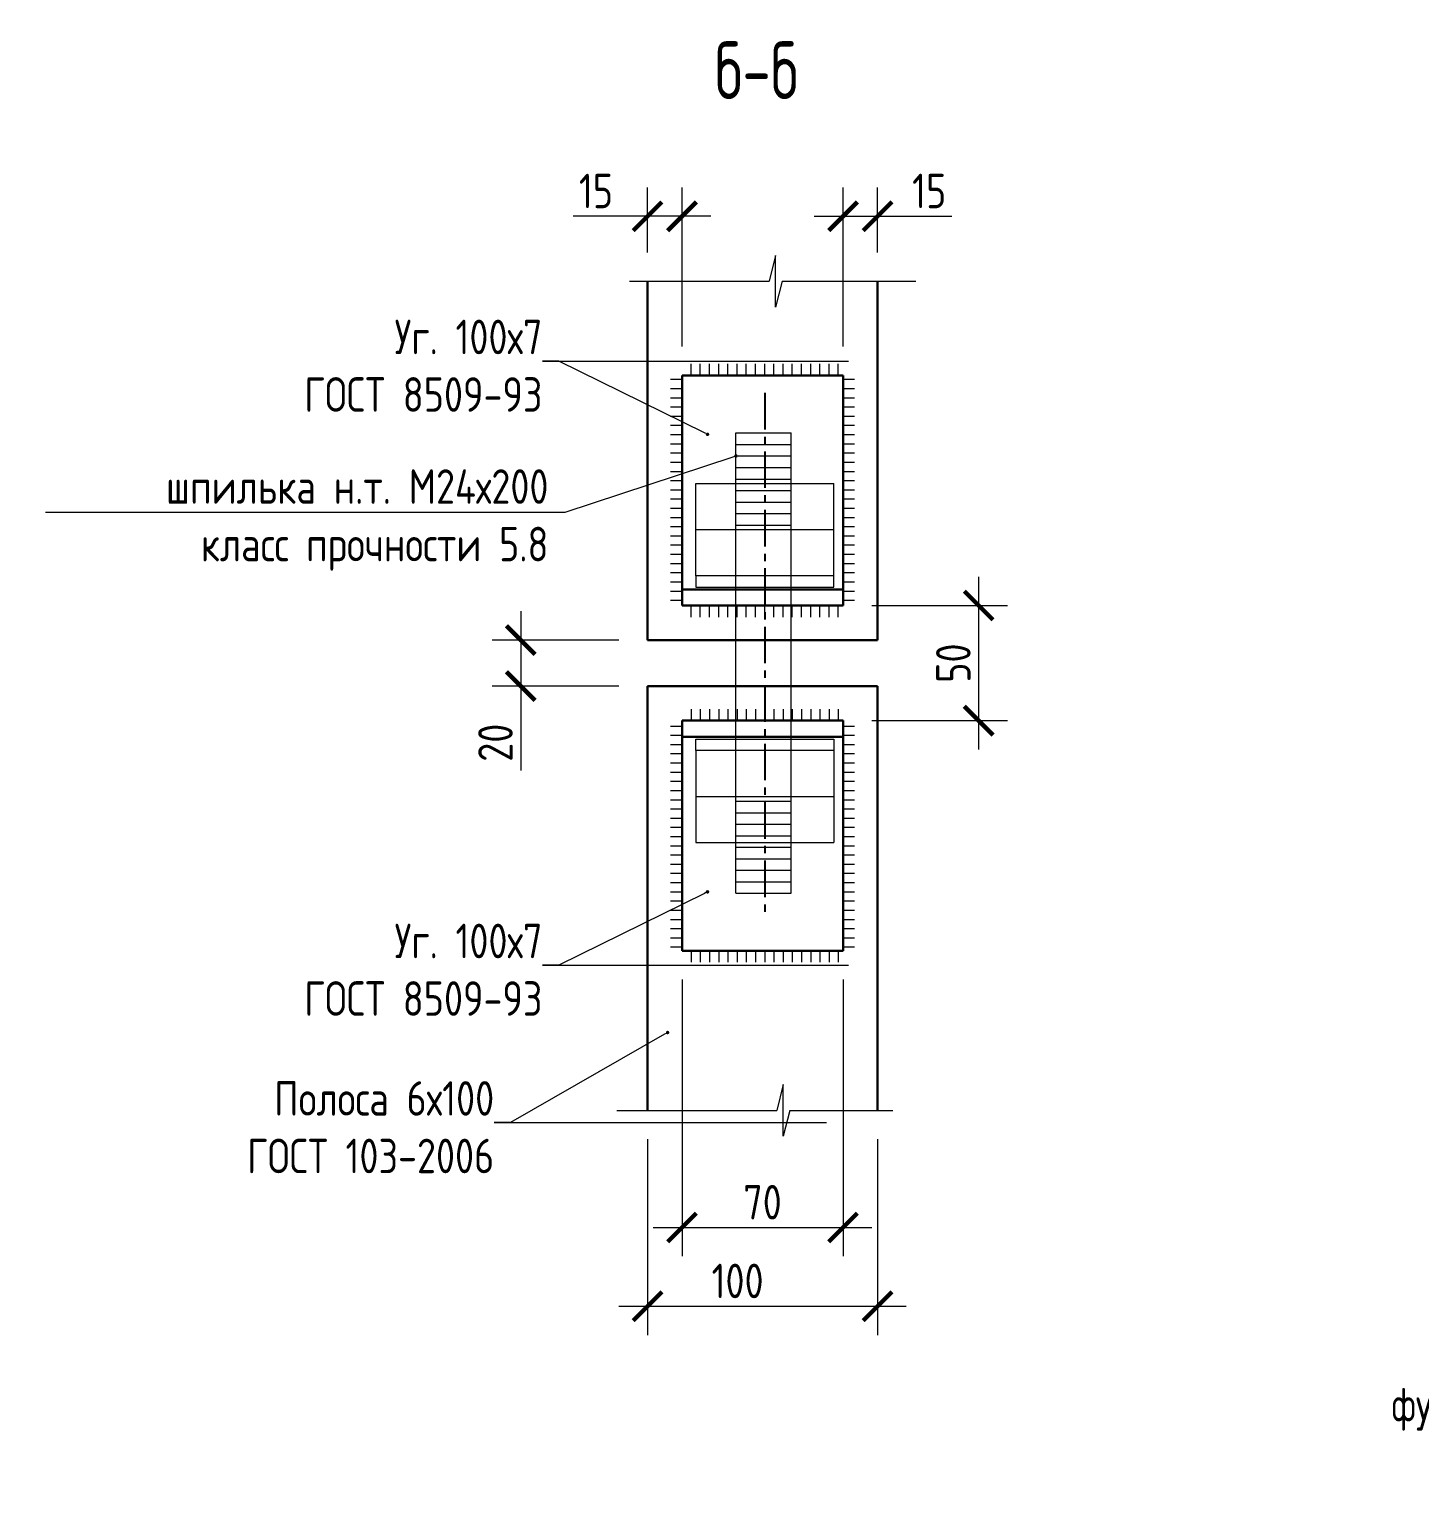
# Model space of a CAD drawing. Header units: millimetres. Extents: x 20530103 to 31271019, y 32092698 to 33532929.
# Drawn here: x 26272748 to 26284837, y 33002128 to 33014871 of the extents above; entities that cross this region are included whole.
import ezdxf
from ezdxf import colors
from ezdxf.entities.mleader import LeaderData, LeaderLine
from ezdxf.enums import TextEntityAlignment as Align
from ezdxf.math import Vec2, Vec3

# ---------------------------------------------------------------- set-up
doc = ezdxf.new("R2010")
doc.units = ezdxf.units.MM
doc.linetypes.add('осевая', pattern=[50.8, 31.75, -6.35, 6.35, -6.35])
doc.styles.add('GOST 2.304', font='GOST.TTF')
doc.dimstyles.new('м5', dxfattribs={"dimscale": 100, "dimtxt": 3, "dimasz": 2.5, "dimexe": 2.5, "dimexo": 2.5, "dimgap": 0.7, "dimtad": 1, "dimdec": 0, "dimlfac": 0.05, "dimtxsty": 'GOST 2.304', "dimblk": 'ARCHTICK', "dimcen": 2.5, "dimdle": 2.5, "dimclrd": 7, "dimclre": 7, "dimclrt": 256, "dimadec": 1, "dimazin": 0, "dimtfac": 1, "dimtdec": 0, "dimtmove": 0, "dimatfit": 3, "dimldrblk": 'NONE', "dimfxl": 1, "dimlwd": 20, "dimlwe": 20, "dimarcsym": 0})

# ---------------------------------------------------------------- blocks, each defined once
blk = doc.blocks.new('_None')
blk = doc.blocks.new('_Dot')
at = {"color": 0, "linetype": 'ByBlock', "lineweight": -2}
blk.add_line((-0.5, 0), (-1, 0), dxfattribs=at)
at = {"color": 0, "linetype": 'ByBlock', "const_width": 0.5}
blk.add_lwpolyline([(-0.25, 0, 1), (0.25, 0, 1)], format="xyb", close=True, dxfattribs=at)
blk = doc.blocks.new('_ArchTick')
at = {"color": 0, "linetype": 'ByBlock', "const_width": 0.15}
blk.add_lwpolyline([(-0.5, -0.5), (0.5, 0.5)], dxfattribs=at)
blk = doc.blocks.new('*D406')
at = {"color": 7, "linetype": 'Continuous', "lineweight": 20, "transparency": 16777216}
for p, q in [((26281002, 33010113), (26281002, 33008613)), ((26280073, 33009863), (26281252, 33009863)), ((26280073, 33008863), (26281252, 33008863))]:
    blk.add_line(p, q, dxfattribs=at)
at = {"color": 7, "linetype": 'Continuous', "lineweight": 20, "transparency": 16777216, "xscale": 250, "yscale": 250, "zscale": 250}
for p, rotation in [((26281002, 33009863), 90), ((26281002, 33008863), 270)]:
    blk.add_blockref('_ArchTick', p, dxfattribs=dict(at, rotation=rotation))
at = {"color": 7, "linetype": 'Continuous', "lineweight": 20, "transparency": 16777216, "insert": (26280782, 33009363), "char_height": 300, "attachment_point": 5, "rotation": 90, "style": 'GOST 2.304'}
blk.add_mtext('50', dxfattribs=at)
blk = doc.blocks.new('*D407')
at = {"color": 7, "linetype": 'Continuous', "lineweight": 20, "transparency": 16777216}
for p, q in [((26277021, 33009813), (26277021, 33009163)), ((26277873, 33009563), (26276771, 33009563)), ((26277873, 33009163), (26276771, 33009163)), ((26277021, 33009163), (26277021, 33008430))]:
    blk.add_line(p, q, dxfattribs=at)
at = {"color": 7, "linetype": 'Continuous', "lineweight": 20, "transparency": 16777216, "xscale": 250, "yscale": 250, "zscale": 250}
for p, rotation in [((26277021, 33009563), 90), ((26277021, 33009163), 270)]:
    blk.add_blockref('_ArchTick', p, dxfattribs=dict(at, rotation=rotation))
at = {"color": 7, "linetype": 'Continuous', "lineweight": 20, "transparency": 16777216, "insert": (26276801, 33008671), "char_height": 300, "attachment_point": 5, "rotation": 90, "style": 'GOST 2.304'}
blk.add_mtext('20', dxfattribs=at)
blk = doc.blocks.new('*D408')
at = {"color": 7, "linetype": 'Continuous', "lineweight": 20, "transparency": 16777216}
for p, q in [((26278423, 33006613), (26278423, 33004208)), ((26279823, 33006613), (26279823, 33004208)), ((26278173, 33004458), (26280073, 33004458))]:
    blk.add_line(p, q, dxfattribs=at)
at = {"color": 7, "linetype": 'Continuous', "lineweight": 20, "transparency": 16777216, "xscale": 250, "yscale": 250, "zscale": 250, "rotation": 180}
blk.add_blockref('_ArchTick', (26278423, 33004458), dxfattribs=at)
at = {"color": 7, "linetype": 'Continuous', "lineweight": 20, "transparency": 16777216, "xscale": 250, "yscale": 250, "zscale": 250}
blk.add_blockref('_ArchTick', (26279823, 33004458), dxfattribs=at)
at = {"color": 7, "linetype": 'Continuous', "lineweight": 20, "transparency": 16777216, "insert": (26279123, 33004678), "char_height": 300, "attachment_point": 5, "style": 'GOST 2.304'}
blk.add_mtext('70', dxfattribs=at)
blk = doc.blocks.new('*D409')
at = {"color": 7, "linetype": 'Continuous', "lineweight": 20, "transparency": 16777216}
for p, q in [((26279823, 33012113), (26279823, 33013496)), ((26280123, 33012931), (26280123, 33013496)), ((26279573, 33013246), (26280123, 33013246)), ((26280123, 33013246), (26280770, 33013246))]:
    blk.add_line(p, q, dxfattribs=at)
at = {"color": 7, "linetype": 'Continuous', "lineweight": 20, "transparency": 16777216, "xscale": 250, "yscale": 250, "zscale": 250, "rotation": 180}
blk.add_blockref('_ArchTick', (26279823, 33013246), dxfattribs=at)
at = {"color": 7, "linetype": 'Continuous', "lineweight": 20, "transparency": 16777216, "xscale": 250, "yscale": 250, "zscale": 250}
blk.add_blockref('_ArchTick', (26280123, 33013246), dxfattribs=at)
at = {"color": 7, "linetype": 'Continuous', "lineweight": 20, "transparency": 16777216, "insert": (26280572, 33013466), "char_height": 300, "attachment_point": 5, "style": 'GOST 2.304'}
blk.add_mtext('15', dxfattribs=at)
blk = doc.blocks.new('*D410')
at = {"color": 7, "linetype": 'Continuous', "lineweight": 20, "transparency": 16777216}
for p, q in [((26278123, 33012931), (26278123, 33013496)), ((26278423, 33012113), (26278423, 33013496)), ((26278123, 33013246), (26277476, 33013246)), ((26278673, 33013246), (26278123, 33013246))]:
    blk.add_line(p, q, dxfattribs=at)
at = {"color": 7, "linetype": 'Continuous', "lineweight": 20, "transparency": 16777216, "xscale": 250, "yscale": 250, "zscale": 250, "rotation": 180}
blk.add_blockref('_ArchTick', (26278123, 33013246), dxfattribs=at)
at = {"color": 7, "linetype": 'Continuous', "lineweight": 20, "transparency": 16777216, "xscale": 250, "yscale": 250, "zscale": 250}
blk.add_blockref('_ArchTick', (26278423, 33013246), dxfattribs=at)
at = {"color": 7, "linetype": 'Continuous', "lineweight": 20, "transparency": 16777216, "insert": (26277675, 33013466), "char_height": 300, "attachment_point": 5, "style": 'GOST 2.304'}
blk.add_mtext('15', dxfattribs=at)
blk = doc.blocks.new('*D411')
at = {"color": 7, "linetype": 'Continuous', "lineweight": 20, "transparency": 16777216}
for p, q in [((26278123, 33005226), (26278123, 33003524)), ((26280123, 33005226), (26280123, 33003524)), ((26277873, 33003774), (26280373, 33003774))]:
    blk.add_line(p, q, dxfattribs=at)
at = {"color": 7, "linetype": 'Continuous', "lineweight": 20, "transparency": 16777216, "xscale": 250, "yscale": 250, "zscale": 250, "rotation": 180}
blk.add_blockref('_ArchTick', (26278123, 33003774), dxfattribs=at)
at = {"color": 7, "linetype": 'Continuous', "lineweight": 20, "transparency": 16777216, "xscale": 250, "yscale": 250, "zscale": 250}
blk.add_blockref('_ArchTick', (26280123, 33003774), dxfattribs=at)
at = {"color": 7, "linetype": 'Continuous', "lineweight": 20, "transparency": 16777216, "insert": (26278906, 33003994), "char_height": 300, "attachment_point": 5, "style": 'GOST 2.304'}
blk.add_mtext('100', dxfattribs=at)

msp = doc.modelspace()

# ---------------------------------------------------------------- linework, layer by layer
at = {"color": 7, "linetype": 'Continuous', "lineweight": 20}
for p, q in [((26277965.0599, 33012681.3045), (26279180.1525, 33012681.3045)), ((26279292.3791, 33012681.3045), (26280454.8192, 33012681.3045)), ((26278501.8233, 33011862.8709), (26278501.8233, 33011962.8709)), ((26278581.8233, 33011862.8709), (26278581.8233, 33011962.8709)), ((26278661.8233, 33011862.8709), (26278661.8233, 33011962.8709)), ((26278741.8233, 33011862.8709), (26278741.8233, 33011962.8709)), ((26278821.8233, 33011862.8709), (26278821.8233, 33011962.8709)), ((26278901.8233, 33011862.8709), (26278901.8233, 33011962.8709)), ((26278981.8233, 33011862.8709), (26278981.8233, 33011962.8709)), ((26279061.8233, 33011862.8709), (26279061.8233, 33011962.8709)), ((26279141.8233, 33011862.8709), (26279141.8233, 33011962.8709)), ((26279221.8233, 33011862.8709), (26279221.8233, 33011962.8709)), ((26279301.8233, 33011862.8709), (26279301.8233, 33011962.8709)), ((26279381.8233, 33011862.8709), (26279381.8233, 33011962.8709)), ((26279461.8233, 33011862.8709), (26279461.8233, 33011962.8709)), ((26279541.8233, 33011862.8709), (26279541.8233, 33011962.8709)), ((26279621.8233, 33011862.8709), (26279621.8233, 33011962.8709)), ((26279701.8233, 33011862.8709), (26279701.8233, 33011962.8709)), ((26279781.8233, 33011862.8709), (26279781.8233, 33011962.8709)), ((26278323.1198, 33011829.4257), (26278423.1198, 33011829.4257)), ((26278323.1198, 33011749.4257), (26278423.1198, 33011749.4257)), ((26279823.1198, 33011829.4257), (26279923.1198, 33011829.4257)), ((26279823.1198, 33011749.4257), (26279923.1198, 33011749.4257)), ((26278323.1198, 33011669.4257), (26278423.1198, 33011669.4257)), ((26279823.1198, 33011669.4257), (26279923.1198, 33011669.4257)), ((26278323.1198, 33011589.4257), (26278423.1198, 33011589.4257)), ((26278323.1198, 33011509.4257), (26278423.1198, 33011509.4257)), ((26279823.1198, 33011589.4257), (26279923.1198, 33011589.4257)), ((26279823.1198, 33011509.4257), (26279923.1198, 33011509.4257)), ((26278323.1198, 33011429.4257), (26278423.1198, 33011429.4257)), ((26278323.1198, 33011349.4257), (26278423.1198, 33011349.4257)), ((26278892.2003, 33007362.8709), (26278892.2003, 33011362.8709)), ((26278892.2003, 33011362.8709), (26279372.2003, 33011362.8709)), ((26279372.2003, 33007362.8709), (26279372.2003, 33011362.8709)), ((26279823.1198, 33011429.4257), (26279923.1198, 33011429.4257)), ((26279823.1198, 33011349.4257), (26279923.1198, 33011349.4257)), ((26278323.1198, 33011269.4257), (26278423.1198, 33011269.4257)), ((26278892.2003, 33011262.8709), (26279372.2003, 33011262.8709)), ((26279823.1198, 33011269.4257), (26279923.1198, 33011269.4257)), ((26278323.1198, 33011189.4257), (26278423.1198, 33011189.4257)), ((26278323.1198, 33011109.4257), (26278423.1198, 33011109.4257)), ((26278892.2003, 33011162.8709), (26279372.2003, 33011162.8709)), ((26279823.1198, 33011189.4257), (26279923.1198, 33011189.4257)), ((26279823.1198, 33011109.4257), (26279923.1198, 33011109.4257)), ((26278323.1198, 33011029.4257), (26278423.1198, 33011029.4257)), ((26278892.2003, 33011062.8709), (26279372.2003, 33011062.8709)), ((26278892.2003, 33010962.8709), (26279372.2003, 33010962.8709)), ((26279823.1198, 33011029.4257), (26279923.1198, 33011029.4257)), ((26278323.1198, 33010949.4257), (26278423.1198, 33010949.4257)), ((26278323.1198, 33010869.4257), (26278423.1198, 33010869.4257)), ((26278541.8233, 33010522.8709), (26278541.8233, 33010922.8709)), ((26278541.8233, 33010922.8709), (26279741.8233, 33010922.8709)), ((26278892.2003, 33010862.8709), (26279372.2003, 33010862.8709)), ((26279741.8233, 33010522.8709), (26279741.8233, 33010922.8709)), ((26279823.1198, 33010949.4257), (26279923.1198, 33010949.4257)), ((26279823.1198, 33010869.4257), (26279923.1198, 33010869.4257)), ((26278323.1198, 33010789.4257), (26278423.1198, 33010789.4257)), ((26278323.1198, 33010709.4257), (26278423.1198, 33010709.4257)), ((26278892.2003, 33010762.8709), (26279372.2003, 33010762.8709)), ((26279823.1198, 33010789.4257), (26279923.1198, 33010789.4257)), ((26279823.1198, 33010709.4257), (26279923.1198, 33010709.4257)), ((26278323.1198, 33010629.4257), (26278423.1198, 33010629.4257)), ((26278892.2003, 33010662.8709), (26279372.2003, 33010662.8709)), ((26279823.1198, 33010629.4257), (26279923.1198, 33010629.4257)), ((26278323.1198, 33010549.4257), (26278423.1198, 33010549.4257)), ((26278323.1198, 33010469.4257), (26278423.1198, 33010469.4257)), ((26278541.8233, 33010122.8709), (26278541.8233, 33010522.8709)), ((26278541.8233, 33010522.8709), (26279741.8233, 33010522.8709)), ((26278892.2003, 33010562.8709), (26279372.2003, 33010562.8709)), ((26279741.8233, 33010122.8709), (26279741.8233, 33010522.8709)), ((26279823.1198, 33010549.4257), (26279923.1198, 33010549.4257)), ((26279823.1198, 33010469.4257), (26279923.1198, 33010469.4257)), ((26278323.1198, 33010389.4257), (26278423.1198, 33010389.4257)), ((26279823.1198, 33010389.4257), (26279923.1198, 33010389.4257)), ((26278323.1198, 33010309.4257), (26278423.1198, 33010309.4257)), ((26278323.1198, 33010229.4257), (26278423.1198, 33010229.4257)), ((26279823.1198, 33010309.4257), (26279923.1198, 33010309.4257)), ((26279823.1198, 33010229.4257), (26279923.1198, 33010229.4257)), ((26278323.1198, 33010149.4257), (26278423.1198, 33010149.4257)), ((26278323.1198, 33010069.4257), (26278423.1198, 33010069.4257)), ((26279823.1198, 33010149.4257), (26279923.1198, 33010149.4257)), ((26279823.1198, 33010069.4257), (26279923.1198, 33010069.4257)), ((26278323.1198, 33009989.4257), (26278423.1198, 33009989.4257)), ((26279823.1198, 33009989.4257), (26279923.1198, 33009989.4257)), ((26278323.1198, 33009909.4257), (26278423.1198, 33009909.4257)), ((26278501.8233, 33009762.8709), (26278501.8233, 33009862.8709)), ((26278581.8233, 33009762.8709), (26278581.8233, 33009862.8709)), ((26278661.8233, 33009762.8709), (26278661.8233, 33009862.8709)), ((26278741.8233, 33009762.8709), (26278741.8233, 33009862.8709)), ((26278821.8233, 33009762.8709), (26278821.8233, 33009862.8709)), ((26278901.8233, 33009762.8709), (26278901.8233, 33009862.8709)), ((26278981.8233, 33009762.8709), (26278981.8233, 33009862.8709)), ((26279061.8233, 33009762.8709), (26279061.8233, 33009862.8709)), ((26279141.8233, 33009762.8709), (26279141.8233, 33009862.8709)), ((26279221.8233, 33009762.8709), (26279221.8233, 33009862.8709)), ((26279301.8233, 33009762.8709), (26279301.8233, 33009862.8709)), ((26279381.8233, 33009762.8709), (26279381.8233, 33009862.8709)), ((26279461.8233, 33009762.8709), (26279461.8233, 33009862.8709)), ((26279541.8233, 33009762.8709), (26279541.8233, 33009862.8709)), ((26279621.8233, 33009762.8709), (26279621.8233, 33009862.8709)), ((26279701.8233, 33009762.8709), (26279701.8233, 33009862.8709)), ((26279781.8233, 33009762.8709), (26279781.8233, 33009862.8709)), ((26279823.1198, 33009909.4257), (26279923.1198, 33009909.4257)), ((26278892.2003, 33009562.8709), (26279372.2003, 33009562.8709)), ((26278892.2003, 33009162.8709), (26279372.2003, 33009162.8709)), ((26278501.8233, 33008962.8709), (26278501.8233, 33008862.8709)), ((26278581.8233, 33008962.8709), (26278581.8233, 33008862.8709)), ((26278661.8233, 33008962.8709), (26278661.8233, 33008862.8709)), ((26278741.8233, 33008962.8709), (26278741.8233, 33008862.8709)), ((26278821.8233, 33008962.8709), (26278821.8233, 33008862.8709)), ((26278901.8233, 33008962.8709), (26278901.8233, 33008862.8709)), ((26278981.8233, 33008962.8709), (26278981.8233, 33008862.8709)), ((26279061.8233, 33008962.8709), (26279061.8233, 33008862.8709)), ((26279141.8233, 33008962.8709), (26279141.8233, 33008862.8709)), ((26279221.8233, 33008962.8709), (26279221.8233, 33008862.8709)), ((26279301.8233, 33008962.8709), (26279301.8233, 33008862.8709)), ((26279381.8233, 33008962.8709), (26279381.8233, 33008862.8709)), ((26279461.8233, 33008962.8709), (26279461.8233, 33008862.8709)), ((26279541.8233, 33008962.8709), (26279541.8233, 33008862.8709)), ((26279621.8233, 33008962.8709), (26279621.8233, 33008862.8709)), ((26279701.8233, 33008962.8709), (26279701.8233, 33008862.8709)), ((26279781.8233, 33008962.8709), (26279781.8233, 33008862.8709)), ((26278323.1198, 33008816.316), (26278423.1198, 33008816.316)), ((26279823.1198, 33008816.316), (26279923.1198, 33008816.316)), ((26278323.1198, 33008736.316), (26278423.1198, 33008736.316)), ((26279823.1198, 33008736.316), (26279923.1198, 33008736.316)), ((26278323.1198, 33008656.316), (26278423.1198, 33008656.316)), ((26278323.1198, 33008576.316), (26278423.1198, 33008576.316)), ((26278541.8233, 33008602.8709), (26278541.8233, 33008202.8709)), ((26279741.8233, 33008602.8709), (26279741.8233, 33008202.8709)), ((26279823.1198, 33008656.316), (26279923.1198, 33008656.316)), ((26279823.1198, 33008576.316), (26279923.1198, 33008576.316)), ((26278323.1198, 33008496.316), (26278423.1198, 33008496.316)), ((26278323.1198, 33008416.316), (26278423.1198, 33008416.316)), ((26279823.1198, 33008496.316), (26279923.1198, 33008496.316)), ((26279823.1198, 33008416.316), (26279923.1198, 33008416.316)), ((26278323.1198, 33008336.316), (26278423.1198, 33008336.316)), ((26279823.1198, 33008336.316), (26279923.1198, 33008336.316)), ((26278323.1198, 33008256.316), (26278423.1198, 33008256.316)), ((26278323.1198, 33008176.316), (26278423.1198, 33008176.316)), ((26278541.8233, 33008202.8709), (26279741.8233, 33008202.8709)), ((26278541.8233, 33008202.8709), (26278541.8233, 33007802.8709)), ((26278892.2003, 33008162.8709), (26279372.2003, 33008162.8709)), ((26279741.8233, 33008202.8709), (26279741.8233, 33007802.8709)), ((26279823.1198, 33008256.316), (26279923.1198, 33008256.316)), ((26279823.1198, 33008176.316), (26279923.1198, 33008176.316)), ((26278323.1198, 33008096.316), (26278423.1198, 33008096.316)), ((26278892.2003, 33008062.8709), (26279372.2003, 33008062.8709)), ((26279823.1198, 33008096.316), (26279923.1198, 33008096.316)), ((26278323.1198, 33008016.316), (26278423.1198, 33008016.316)), ((26278323.1198, 33007936.316), (26278423.1198, 33007936.316)), ((26278892.2003, 33007962.8709), (26279372.2003, 33007962.8709)), ((26279823.1198, 33008016.316), (26279923.1198, 33008016.316)), ((26279823.1198, 33007936.316), (26279923.1198, 33007936.316)), ((26278323.1198, 33007856.316), (26278423.1198, 33007856.316)), ((26278323.1198, 33007776.316), (26278423.1198, 33007776.316)), ((26278541.8233, 33007802.8709), (26279741.8233, 33007802.8709)), ((26278892.2003, 33007862.8709), (26279372.2003, 33007862.8709)), ((26279823.1198, 33007856.316), (26279923.1198, 33007856.316)), ((26279823.1198, 33007776.316), (26279923.1198, 33007776.316)), ((26278323.1198, 33007696.316), (26278423.1198, 33007696.316)), ((26278892.2003, 33007762.8709), (26279372.2003, 33007762.8709)), ((26278892.2003, 33007662.8709), (26279372.2003, 33007662.8709)), ((26279823.1198, 33007696.316), (26279923.1198, 33007696.316)), ((26278323.1198, 33007616.316), (26278423.1198, 33007616.316)), ((26278323.1198, 33007536.316), (26278423.1198, 33007536.316)), ((26278892.2003, 33007562.8709), (26279372.2003, 33007562.8709)), ((26279823.1198, 33007616.316), (26279923.1198, 33007616.316)), ((26279823.1198, 33007536.316), (26279923.1198, 33007536.316)), ((26278323.1198, 33007456.316), (26278423.1198, 33007456.316)), ((26278892.2003, 33007462.8709), (26279372.2003, 33007462.8709)), ((26279823.1198, 33007456.316), (26279923.1198, 33007456.316)), ((26278323.1198, 33007376.316), (26278423.1198, 33007376.316)), ((26278323.1198, 33007296.316), (26278423.1198, 33007296.316)), ((26278892.2003, 33007362.8709), (26279372.2003, 33007362.8709)), ((26278892.2003, 33007362.8709), (26279372.2003, 33007362.8709)), ((26279823.1198, 33007376.316), (26279923.1198, 33007376.316)), ((26279823.1198, 33007296.316), (26279923.1198, 33007296.316)), ((26278323.1198, 33007216.316), (26278423.1198, 33007216.316)), ((26278323.1198, 33007136.316), (26278423.1198, 33007136.316)), ((26279823.1198, 33007216.316), (26279923.1198, 33007216.316)), ((26279823.1198, 33007136.316), (26279923.1198, 33007136.316)), ((26278323.1198, 33007056.316), (26278423.1198, 33007056.316)), ((26279823.1198, 33007056.316), (26279923.1198, 33007056.316)), ((26278323.1198, 33006976.316), (26278423.1198, 33006976.316)), ((26278323.1198, 33006896.316), (26278423.1198, 33006896.316)), ((26279823.1198, 33006976.316), (26279923.1198, 33006976.316)), ((26279823.1198, 33006896.316), (26279923.1198, 33006896.316)), ((26278501.8233, 33006862.8709), (26278501.8233, 33006762.8709)), ((26278581.8233, 33006862.8709), (26278581.8233, 33006762.8709)), ((26278661.8233, 33006862.8709), (26278661.8233, 33006762.8709)), ((26278741.8233, 33006862.8709), (26278741.8233, 33006762.8709)), ((26278821.8233, 33006862.8709), (26278821.8233, 33006762.8709)), ((26278901.8233, 33006862.8709), (26278901.8233, 33006762.8709)), ((26278981.8233, 33006862.8709), (26278981.8233, 33006762.8709)), ((26279061.8233, 33006862.8709), (26279061.8233, 33006762.8709)), ((26279141.8233, 33006862.8709), (26279141.8233, 33006762.8709)), ((26279221.8233, 33006862.8709), (26279221.8233, 33006762.8709)), ((26279301.8233, 33006862.8709), (26279301.8233, 33006762.8709)), ((26279381.8233, 33006862.8709), (26279381.8233, 33006762.8709)), ((26279461.8233, 33006862.8709), (26279461.8233, 33006762.8709)), ((26279541.8233, 33006862.8709), (26279541.8233, 33006762.8709)), ((26279621.8233, 33006862.8709), (26279621.8233, 33006762.8709)), ((26279701.8233, 33006862.8709), (26279701.8233, 33006762.8709)), ((26279781.8233, 33006862.8709), (26279781.8233, 33006762.8709)), ((26277856.8456, 33005476.3044), (26279247.7271, 33005476.3044)), ((26279359.9538, 33005476.3044), (26280256.2081, 33005476.3044))]:
    msp.add_line(p, q, dxfattribs=at)
at = {"color": 7, "linetype": 'Continuous', "lineweight": 30, "ltscale": 100}
for p, q in [((26278123.1198, 33012681.3045), (26278123.1198, 33009562.8709)), ((26280123.1198, 33009562.8709), (26280123.1198, 33012681.3045)), ((26278423.1198, 33011862.8709), (26278423.1198, 33009862.8709)), ((26278423.1198, 33011862.8709), (26279823.1198, 33011862.8709)), ((26279823.1198, 33009862.8709), (26279823.1198, 33011862.8709)), ((26278423.1198, 33010002.8709), (26279823.1198, 33010002.8709)), ((26278423.1198, 33009862.8709), (26279823.1198, 33009862.8709)), ((26278123.1198, 33009562.8709), (26280123.1198, 33009562.8709)), ((26278123.1198, 33009162.8709), (26280123.1198, 33009162.8709)), ((26278123.1198, 33009162.8709), (26278123.1198, 33005476.3044)), ((26280123.1198, 33009162.8709), (26280123.1198, 33005476.3044)), ((26278423.1198, 33006862.8709), (26278423.1198, 33008862.8709)), ((26278423.1198, 33008862.8709), (26279823.1198, 33008862.8709)), ((26278423.1198, 33006862.8709), (26278423.1198, 33008862.8709)), ((26278423.1198, 33008862.8709), (26279823.1198, 33008862.8709)), ((26279823.1198, 33008862.8709), (26279823.1198, 33006862.8709)), ((26279823.1198, 33008862.8709), (26279823.1198, 33006862.8709)), ((26278423.1198, 33008722.8709), (26279823.1198, 33008722.8709)), ((26278423.1198, 33008722.8709), (26279823.1198, 33008722.8709)), ((26278423.1198, 33006862.8709), (26279823.1198, 33006862.8709)), ((26278423.1198, 33006862.8709), (26279823.1198, 33006862.8709))]:
    msp.add_line(p, q, dxfattribs=at)
at = {"color": 7, "linetype": 'осевая', "ltscale": 10}
msp.add_line((26279141.8233, 33011710.6872), (26279141.8233, 33007155.2307), dxfattribs=at)
at = {"color": 7, "linetype": 'ByBlock', "lineweight": 20, "ltscale": 100}
for points in [[(26279292.3791, 33012681.3045), (26279236.2658, 33012456.3045), (26279236.2658, 33012906.3045), (26279180.1525, 33012681.3045)], [(26279359.9538, 33005476.3044), (26279303.8404, 33005251.3044), (26279303.8404, 33005701.3044), (26279247.7271, 33005476.3044)]]:
    msp.add_lwpolyline(points, dxfattribs=at)
at = {"color": 7, "linetype": 'Continuous', "lineweight": 20}
for points in [[(26278541.8233, 33010122.8709), (26278541.8233, 33010022.8709), (26279741.8233, 33010022.8709), (26279741.8233, 33010122.8709)], [(26278541.8233, 33008602.8709), (26278541.8233, 33008702.8709), (26279741.8233, 33008702.8709), (26279741.8233, 33008602.8709)]]:
    msp.add_lwpolyline(points, close=True, dxfattribs=at)

# ---------------------------------------------------------------- texts
at = {"color": 7, "lineweight": 20, "style": 'GOST 2.304', "width": 0.9}
msp.add_text('б-б', height=500, dxfattribs=at).set_placement((26279071.4522, 33014264.7085), align=Align.CENTER)

# ---------------------------------------------------------------- dimensions: what is measured, and where the dimension line sits
at = {"color": 7, "linetype": 'Continuous', "lineweight": 20}
for base, p1, p2, picture, middle in [((26278123.1198, 33013245.6563), (26278423.1198, 33011862.8709), (26278123.1198, 33012681.3045), '*D410', (26277674.6555, 33013465.6563)), ((26280123.1198, 33013245.6563), (26279823.1198, 33011862.8709), (26280123.1198, 33012681.3045), '*D409', (26280571.5841, 33013465.6563)), ((26279823.1198, 33004458.0842), (26278423.1198, 33006862.8709), (26279823.1198, 33006862.8709), '*D408', (26279123.1198, 33004678.0842))]:
    dim = msp.add_linear_dim(base=base, p1=p1, p2=p2, dimstyle='м5', override={"dimclrt": 7}, dxfattribs=at)
    dim.commit()
    dim.dimension.update_dxf_attribs({"geometry": picture, "text_midpoint": middle})
for base, p1, p2, picture, middle in [((26281002.2393, 33008862.8709), (26279823.1198, 33009862.8709), (26279823.1198, 33008862.8709), '*D406', (26280782.2393, 33009362.8709)), ((26277020.5759, 33009162.8709), (26278123.1198, 33009562.8709), (26278123.1198, 33009162.8709), '*D407', (26276800.5759, 33008671.4423))]:
    dim = msp.add_linear_dim(base=base, p1=p1, p2=p2, angle=90, dimstyle='м5', override={"dimclrt": 7}, dxfattribs=at)
    dim.commit()
    dim.dimension.update_dxf_attribs({"geometry": picture, "text_midpoint": middle})
dim = msp.add_linear_dim(base=(26280123.1198, 33003773.5108), p1=(26278123.1198, 33005476.3044), p2=(26280123.1198, 33005476.3044), dimstyle='м5', override={"dimclrt": 7}, dxfattribs=at)
dim.commit()
dim.dimension.update_dxf_attribs({"geometry": '*D411', "text_midpoint": (26278905.9114, 33003773.5108), "dimtype": 160})

# ---------------------------------------------------------------- leaders
ml = msp.add_multileader_mtext('Standard', dxfattribs=at)
ml.set_content('{\\C0;Опорная юбка ёмкости}', color=84, style='GOST 2.304')
ml.set_leader_properties(linetype='Continuous', lineweight=20)
ml.set_arrow_properties(name='NONE')
ml.build(insert=Vec2(0, 0))
ml.multileader.update_dxf_attribs({"text_left_attachment_type": 6, "text_right_attachment_type": 6, "dogleg_length": 3, "arrow_head_size": 30, "scale": 100})
ctx = ml.context
ctx.base_point, ctx.scale, ctx.char_height, ctx.arrow_head_size, ctx.landing_gap_size, ctx.plane_origin = Vec3(26406631.7777, 33014508.6611), 100, 300, 30, 0, Vec3(26419639.1545, 33017685.9325)
ctx.left_attachment, ctx.right_attachment, ctx.text_align_type = 6, 6, 1
notes = []
notes.append((ctx, [(1, (1, 1, 0), (26406331.7777, 33014508.6611), (1, 0), 300, [(0, [(26404718.6333, 33011728.8502)], 0, [])])]))
ctx.mtext.insert, ctx.mtext.width, ctx.mtext.alignment, ctx.mtext.flow_direction = Vec3(26407799.5277, 33014868.6611), 2823.818146, 2, 5
ml = msp.add_multileader_mtext('Standard', dxfattribs=at)
ml.set_content('{\\C0;Опорная юбка ёмкости}', color=84, style='GOST 2.304')
ml.set_leader_properties(linetype='Continuous', lineweight=20)
ml.set_arrow_properties(name='NONE')
ml.build(insert=Vec2(0, 0))
ml.multileader.update_dxf_attribs({"text_left_attachment_type": 6, "text_right_attachment_type": 6, "dogleg_length": 3, "arrow_head_size": 30, "scale": 100})
ctx = ml.context
ctx.base_point, ctx.scale, ctx.char_height, ctx.arrow_head_size, ctx.landing_gap_size, ctx.plane_origin = Vec3(26217673.5249, 33014341.814), 100, 300, 30, 0, Vec3(26230680.9017, 33017519.0854)
ctx.left_attachment, ctx.right_attachment, ctx.text_align_type = 6, 6, 1
notes.append((ctx, [(1, (1, 1, 0), (26217373.5249, 33014341.814), (1, 0), 300, [(0, [(26215760.3806, 33011562.0031)], 0, [])])]))
ctx.mtext.insert, ctx.mtext.width, ctx.mtext.alignment, ctx.mtext.flow_direction = Vec3(26218841.2749, 33014701.814), 2823.818146, 2, 5
ml = msp.add_multileader_mtext('Standard', dxfattribs=at)
ml.set_content('{\\C7;Уг. 100х7 \\PГОСТ 8509-93}', color=84, style='GOST 2.304')
ml.set_leader_properties(linetype='Continuous', lineweight=20)
ml.set_arrow_properties(name='DOT')
ml.build(insert=Vec2(0, 0))
ml.multileader.update_dxf_attribs({"text_left_attachment_type": 6, "text_right_attachment_type": 6, "dogleg_length": 3, "arrow_head_size": 30, "scale": 100})
ctx = ml.context
ctx.base_point, ctx.scale, ctx.char_height, ctx.arrow_head_size, ctx.landing_gap_size, ctx.plane_origin = Vec3(26275109.6618, 33011987.4178), 100, 300, 30, 0, Vec3(26280135.1612, 33013026.6229)
ctx.left_attachment, ctx.right_attachment, ctx.text_align_type = 6, 6, 2
notes.append((ctx, [(0, (1, 1, 0), (26277351.3129, 33011987.4178), (-1, 0), 141.6512, [(0, [(26278644.7456, 33011350.745)], 0, [])])]))
ctx.mtext.insert, ctx.mtext.alignment, ctx.mtext.flow_direction = Vec3(26277209.6618, 33012347.4178), 3, 5
ml = msp.add_multileader_mtext('Standard', dxfattribs=at)
ml.set_content('{\\C7;шпилька н.т. М24х200\\Pкласс прочности 5.8}', color=84, style='GOST 2.304')
ml.set_leader_properties(linetype='Continuous', lineweight=20)
ml.set_arrow_properties(name='DOT')
ml.build(insert=Vec2(0, 0))
ml.multileader.update_dxf_attribs({"text_left_attachment_type": 6, "text_right_attachment_type": 6, "dogleg_length": 3, "arrow_head_size": 30, "scale": 100})
ctx = ml.context
ctx.base_point, ctx.scale, ctx.char_height, ctx.arrow_head_size, ctx.landing_gap_size, ctx.plane_origin = Vec3(26273897.383, 33010672.2506), 100, 300, 30, 0, Vec3(26280797.3823, 33012426.2214)
ctx.left_attachment, ctx.right_attachment, ctx.text_align_type = 6, 6, 2
notes.append((ctx, [(0, (1, 1, 0), (26277403.5342, 33010672.2506), (-1, 0), 141.6512, [(0, [(26278892.2003, 33011162.8709)], 0, [])])]))
ctx.mtext.insert, ctx.mtext.alignment, ctx.mtext.flow_direction = Vec3(26277261.883, 33011047.2506), 3, 5
ml = msp.add_multileader_mtext('Standard', dxfattribs=at)
ml.set_content('{\\C7;Уг. 100х7 \\PГОСТ 8509-93}', color=84, style='GOST 2.304')
ml.set_leader_properties(linetype='Continuous', lineweight=20)
ml.set_arrow_properties(name='DOT')
ml.build(insert=Vec2(0, 0))
ml.multileader.update_dxf_attribs({"text_left_attachment_type": 6, "text_right_attachment_type": 6, "dogleg_length": 3, "arrow_head_size": 30, "scale": 100})
ctx = ml.context
ctx.base_point, ctx.scale, ctx.char_height, ctx.arrow_head_size, ctx.landing_gap_size, ctx.plane_origin = Vec3(26275109.6618, 33006738.3239), 100, 300, 30, 0, Vec3(26280135.1612, 33005699.1189)
ctx.left_attachment, ctx.right_attachment, ctx.text_align_type = 6, 6, 2
notes.append((ctx, [(0, (1, 1, 0), (26277351.3129, 33006738.3239), (-1, 0), 141.6512, [(0, [(26278644.7456, 33007374.9968)], 0, [])])]))
ctx.mtext.insert, ctx.mtext.alignment, ctx.mtext.flow_direction = Vec3(26277209.6618, 33007098.3239), 3, 5
ml = msp.add_multileader_mtext('Standard', dxfattribs=at)
ml.set_content('а\\P"лягушка"\\Pшаг не более 800х800', color=7, style='GOST 2.304')
ml.set_leader_properties(linetype='Continuous', lineweight=20)
ml.set_arrow_properties(name='NONE')
ml.build(insert=Vec2(0, 0))
ml.multileader.update_dxf_attribs({"text_left_attachment_type": 6, "text_right_attachment_type": 6, "dogleg_length": 3, "arrow_head_size": 30, "scale": 100})
ctx = ml.context
ctx.base_point, ctx.scale, ctx.char_height, ctx.arrow_head_size, ctx.landing_gap_size, ctx.plane_origin = Vec3(26348428.2226, 33006002.1049), 100, 300, 30, 0, Vec3(26353409.9883, 33005580.4297)
ctx.left_attachment, ctx.right_attachment, ctx.text_align_type = 6, 6, 1
notes.append((ctx, [(0, (1, 1, 0), (26348290.2226, 33006002.1049), (1, 0), 138, [(0, [(26348200.1368, 33006002.1049)], 0, [])])]))
ctx.mtext.insert, ctx.mtext.width, ctx.mtext.alignment, ctx.mtext.flow_direction = Vec3(26349539.4165, 33006362.1049), 2835.083475, 2, 5
ml = msp.add_multileader_mtext('Standard', dxfattribs=at)
ml.set_content('{\\C7;Полоса 6х100 \\PГОСТ 103-2006}', color=84, style='GOST 2.304')
ml.set_leader_properties(linetype='Continuous', lineweight=20)
ml.set_arrow_properties(name='DOT')
ml.build(insert=Vec2(0, 0))
ml.multileader.update_dxf_attribs({"text_left_attachment_type": 6, "text_right_attachment_type": 6, "dogleg_length": 3, "arrow_head_size": 30, "scale": 100})
ctx = ml.context
ctx.base_point, ctx.scale, ctx.char_height, ctx.arrow_head_size, ctx.landing_gap_size, ctx.plane_origin = Vec3(26274540.0395, 33005370.2075), 100, 300, 30, 0, Vec3(26280142.3961, 33003495.9959)
ctx.left_attachment, ctx.right_attachment, ctx.text_align_type = 6, 6, 2
notes.append((ctx, [(0, (1, 1, 0), (26276931.6906, 33005370.2075), (-1, 0), 141.6512, [(0, [(26278297.4892, 33006152.7479)], 0, [])])]))
ctx.mtext.insert, ctx.mtext.alignment, ctx.mtext.flow_direction = Vec3(26276790.0395, 33005730.2075), 3, 5
ml = msp.add_multileader_mtext('Standard', dxfattribs=at)
ml.set_content('б\\Pхомут \\Pшаг 400', color=7, style='GOST 2.304')
ml.set_leader_properties(linetype='Continuous', lineweight=20)
ml.set_arrow_properties(name='NONE')
ml.build(insert=Vec2(0, 0))
ml.multileader.update_dxf_attribs({"text_left_attachment_type": 6, "text_right_attachment_type": 6, "dogleg_length": 3, "arrow_head_size": 30, "scale": 100})
ctx = ml.context
ctx.base_point, ctx.scale, ctx.char_height, ctx.arrow_head_size, ctx.landing_gap_size, ctx.plane_origin = Vec3(26407072.462, 33003607.3549), 100, 300, 30, 0, Vec3(26412054.2277, 33003185.6797)
ctx.left_attachment, ctx.right_attachment, ctx.text_align_type = 6, 6, 1
notes.append((ctx, [(0, (1, 1, 0), (26406934.462, 33003607.3549), (1, 0), 138, [(0, [(26406844.3763, 33003607.3549)], 0, [])])]))
ctx.mtext.insert, ctx.mtext.width, ctx.mtext.alignment, ctx.mtext.flow_direction = Vec3(26407667.19, 33003967.3549), 2835.083475, 2, 5
ml = msp.add_multileader_mtext('Standard', dxfattribs=at)
ml.set_content('б\\Pхомут \\Pшаг 400', color=7, style='GOST 2.304')
ml.set_leader_properties(linetype='Continuous', lineweight=20)
ml.set_arrow_properties(name='NONE')
ml.build(insert=Vec2(0, 0))
ml.multileader.update_dxf_attribs({"text_left_attachment_type": 6, "text_right_attachment_type": 6, "dogleg_length": 3, "arrow_head_size": 30, "scale": 100})
ctx = ml.context
ctx.base_point, ctx.scale, ctx.char_height, ctx.arrow_head_size, ctx.landing_gap_size, ctx.plane_origin = Vec3(26218114.2093, 33003440.5078), 100, 300, 30, 0, Vec3(26223095.975, 33003018.8326)
ctx.left_attachment, ctx.right_attachment, ctx.text_align_type = 6, 6, 1
notes.append((ctx, [(0, (1, 1, 0), (26217976.2093, 33003440.5078), (1, 0), 138, [(0, [(26217886.1235, 33003440.5078)], 0, [])])]))
ctx.mtext.insert, ctx.mtext.width, ctx.mtext.alignment, ctx.mtext.flow_direction = Vec3(26218708.9372, 33003800.5078), 2835.083475, 2, 5
ml = msp.add_multileader_mtext('Standard', dxfattribs=at)
ml.set_content('{\\C7;фунд. плита}', color=84, style='GOST 2.304')
ml.set_leader_properties(linetype='Continuous', lineweight=20)
ml.set_arrow_properties(name='DOT')
ml.build(insert=Vec2(0, 0))
ml.multileader.update_dxf_attribs({"text_left_attachment_type": 2, "text_right_attachment_type": 2, "dogleg_length": 3, "arrow_head_size": 30, "scale": 100})
ctx = ml.context
ctx.base_point, ctx.scale, ctx.char_height, ctx.arrow_head_size, ctx.landing_gap_size, ctx.plane_origin = Vec3(26284539.8894, 33002876.8394), 100, 300, 30, 100, Vec3(26276977.4523, 33006785.2565)
ctx.left_attachment, ctx.right_attachment, ctx.text_align_type = 2, 2, 2
notes.append((ctx, [(1, (1, 1, 0), (26286872.8894, 33002876.8394), (-1, 0), 300, [(0, [(26288147.1375, 33003544.1796)], 0, [])])]))
ctx.mtext.insert, ctx.mtext.alignment, ctx.mtext.flow_direction = Vec3(26286472.8894, 33003073.6592), 3, 5
ml = msp.add_multileader_mtext('Standard', dxfattribs=at)
ml.set_content('{\\C256;Химический анкер\\PHILTI HIT-RE 500-SD}', color=7, style='GOST 2.304')
ml.set_leader_properties(linetype='Continuous', lineweight=20)
ml.set_arrow_properties(name='DOT')
ml.build(insert=Vec2(0, 0))
ml.multileader.update_dxf_attribs({"text_left_attachment_type": 6, "text_right_attachment_type": 6, "dogleg_length": 3, "arrow_head_size": 30, "scale": 100})
ctx = ml.context
ctx.base_point, ctx.scale, ctx.char_height, ctx.arrow_head_size, ctx.landing_gap_size, ctx.plane_origin = Vec3(26283860.1816, 33001495.1705), 100, 300, 30, 0, Vec3(26279079.7492, 33001895.0033)
ctx.left_attachment, ctx.right_attachment, ctx.text_align_type = 6, 6, 1
notes.append((ctx, [(1, (1, 1, 0), (26286980.6184, 33001495.1705), (-1, 0), 141.6512, [(0, [(26290370.2476, 33002729.9382)], 0, [])])]))
ctx.mtext.insert, ctx.mtext.alignment, ctx.mtext.flow_direction = Vec3(26285280.2013, 33001855.1705), 2, 5
for ctx, leaders in notes:
    for number, flags, end, landing, length, lines in leaders:
        leader = LeaderData()
        leader.index, (leader.has_last_leader_line, leader.has_dogleg_vector, leader.attachment_direction) = number, flags
        leader.last_leader_point, leader.dogleg_vector, leader.dogleg_length = Vec3(end), Vec3(landing), length
        for number, points, colour, breaks in lines:
            line = LeaderLine()
            line.index, line.vertices, line.color, line.breaks = number, Vec3.list(points), colors.encode_raw_color(colour), breaks
            leader.lines.append(line)
        ctx.leaders.append(leader)

doc.saveas('drawing.dxf')
